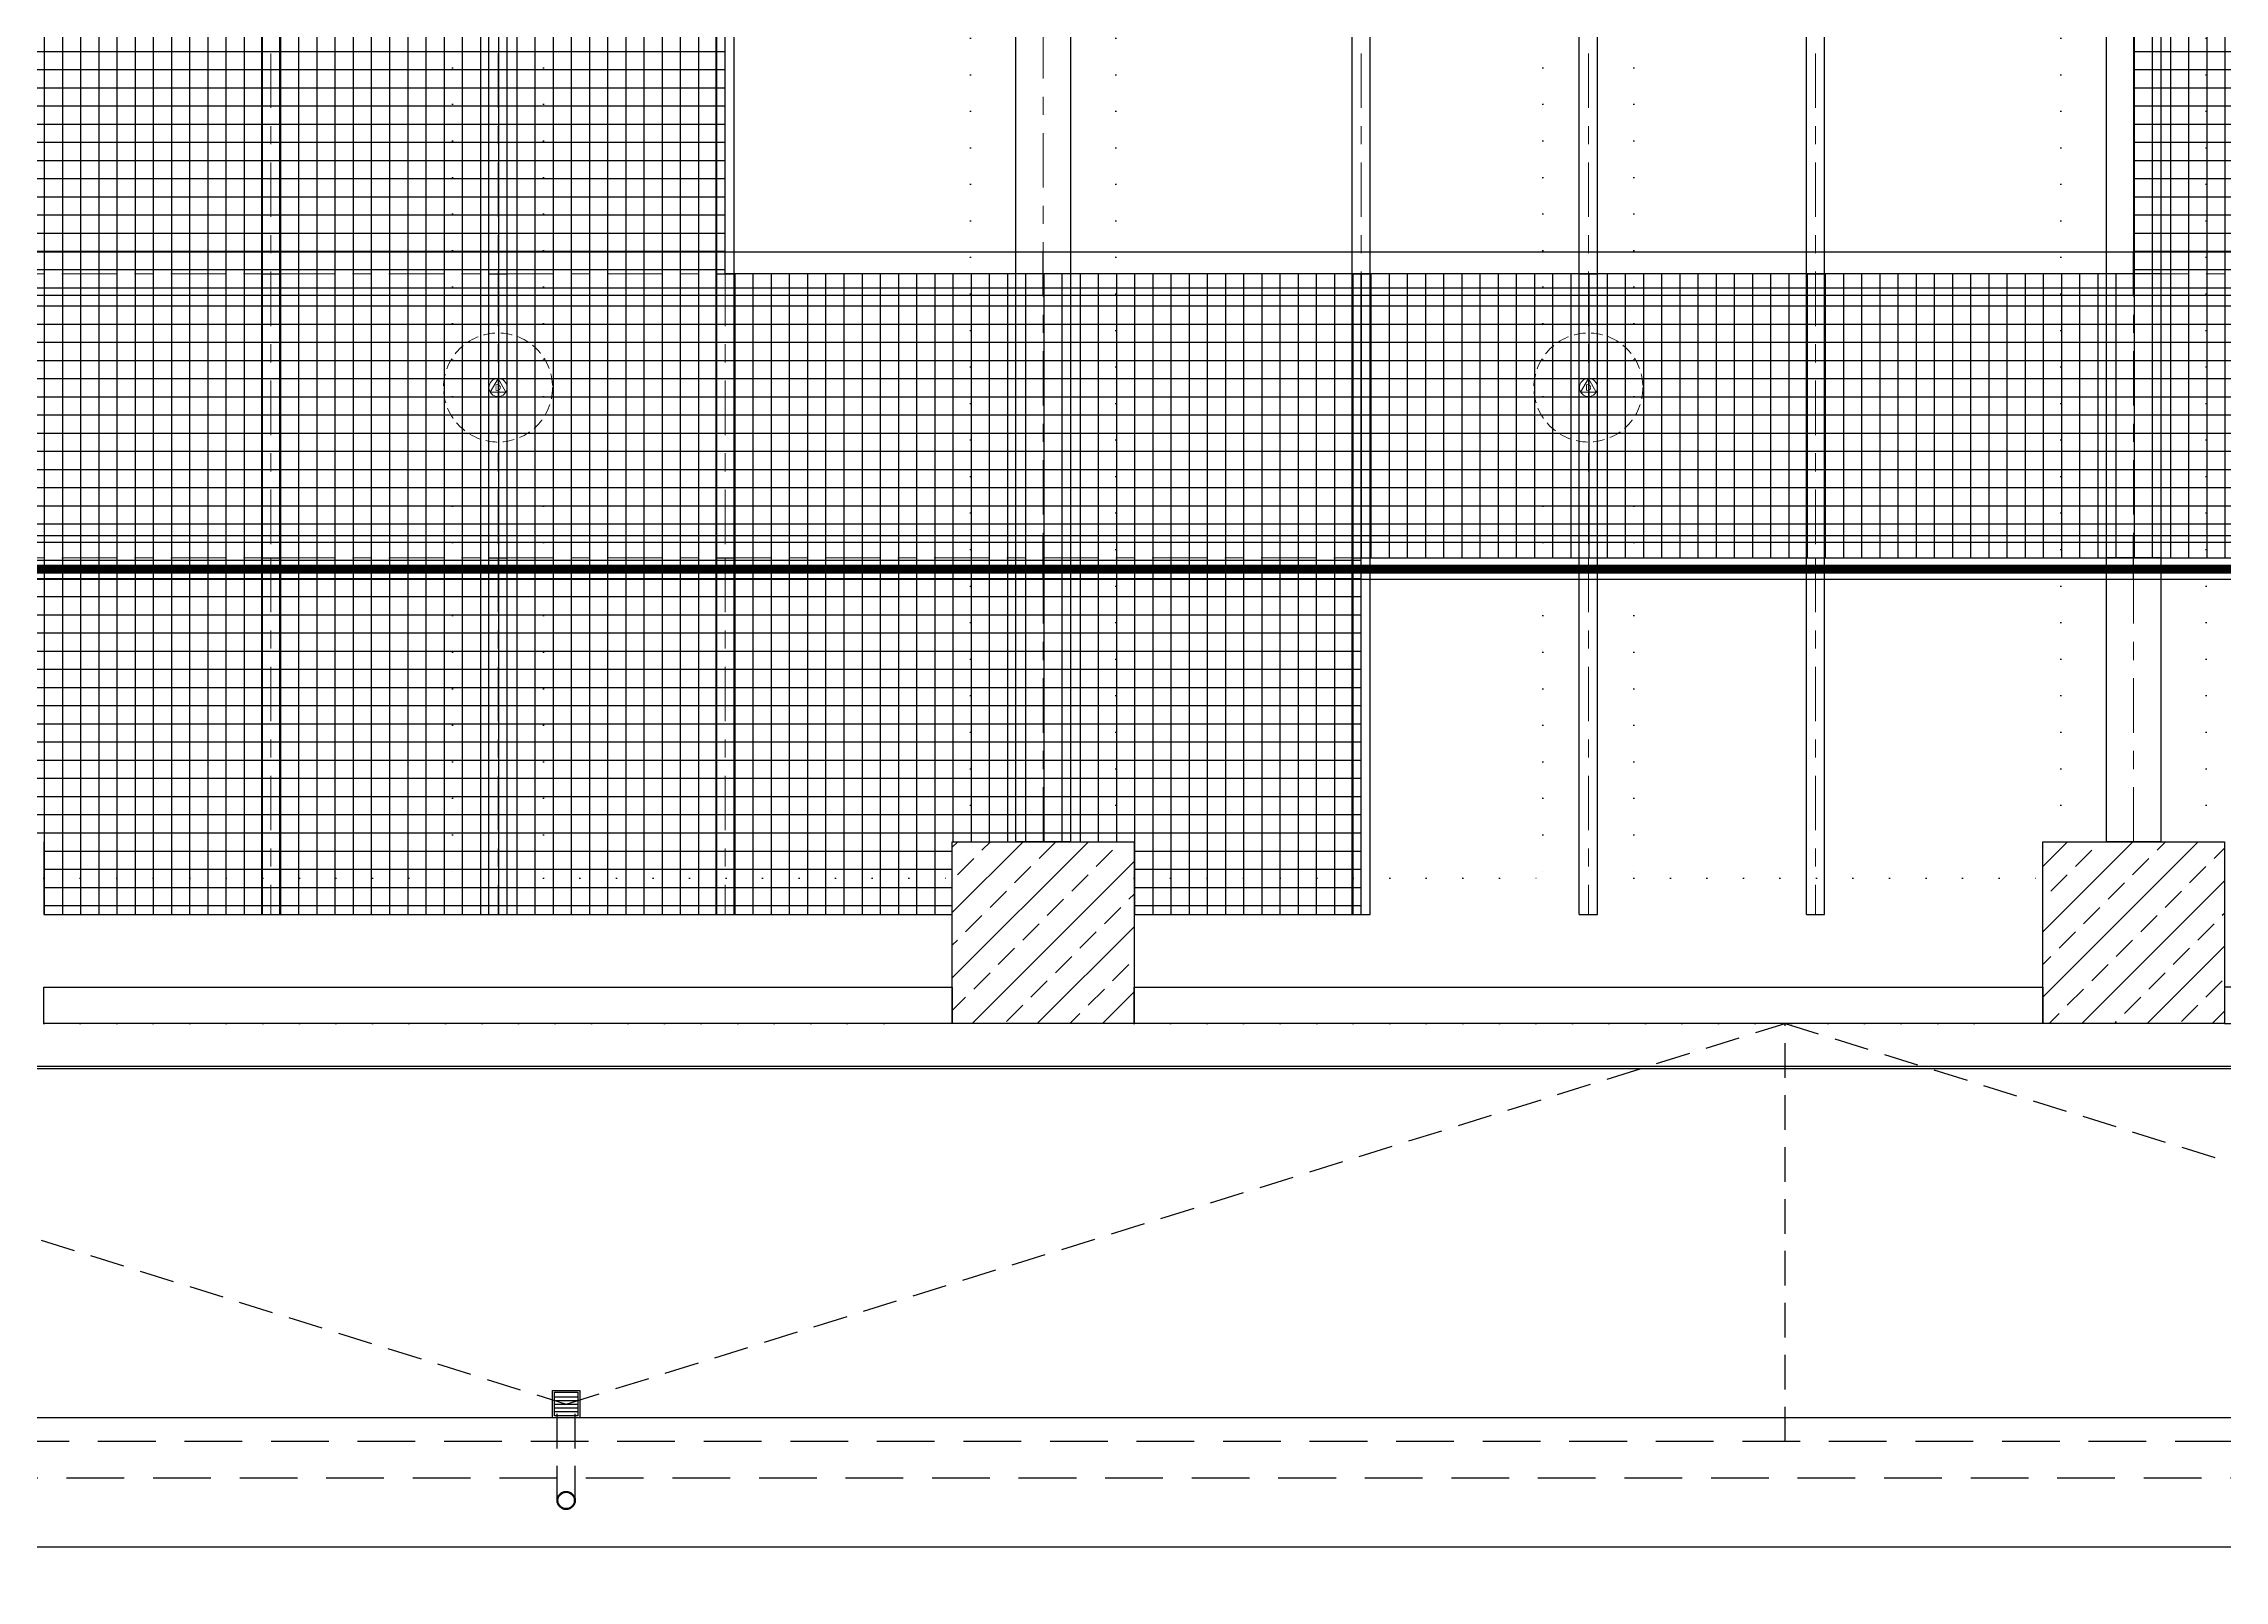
# Model space of a CAD drawing. Header units: centimetres. Extents: x 405564 to 502064, y 46284 to 60634.
# Drawn here: x 448950 to 450150, y 51776 to 52622 of the extents above; entities that cross this region are included whole.
import ezdxf
from ezdxf import colors
from ezdxf.entities.mleader import LeaderData, LeaderLine
from ezdxf.enums import TextEntityAlignment as Align
from ezdxf.math import Vec2, Vec3
from ezdxf.xclip import XClip

# ---------------------------------------------------------------- set-up
doc = ezdxf.new("R2010")
doc.units = ezdxf.units.CM
doc.header["$XCLIPFRAME"] = 0
for name, pattern in [('ACAD_ISO07W100', [3, 0, -3]), ('BORDER', [1.75, 0.5, -0.25, 0.5, -0.25, 0, -0.25]), ('DASHDOT', [25.4, 12.7, -6.35, 0, -6.35]), ('DOT', [0.25, 0, -0.25]), ('HIDDEN', [9.525, 6.35, -3.175]), ('XKITLINE03', [6, 3, -1, 1, -1])]:
    doc.linetypes.add(name, pattern=pattern)
doc.layers.get('0').update_dxf_attribs({"color": 8, "lineweight": 9})
for name, color, linetype, lineweight in [('---___EB_draft00_parselsiniri', 8, 'BORDER', 9), ('0-KRCN-AYDINLATMA-130426', 8, 'Continuous', 9), ('0-KRCN-MİMARİ-220526', 8, 'Continuous', 9), ('OL_Ic', 8, 'Continuous', 9)]:
    doc.layers.add(name, color=color, linetype=linetype, lineweight=lineweight)
for name, color, linetype in [('AS_DOS_TERAS_UST', 8, 'ACAD_ISO07W100'), ('AS_DUV', 8, 'Continuous'), ('AS_DUV_CIMENTO ESASLI PANEL CEPHE KAPLAMASI', 8, 'Continuous'), ('AS_DUV_GAZBETON', 8, 'Continuous'), ('AS_GOR_UZAK2', 8, 'Continuous'), ('AS_PRFL_CELIK', 8, 'Continuous'), ('AS_PRFL_CELIK AKS', 8, 'Continuous'), ('AS_PRFL_CELIK KEDI YOLU', 8, 'Continuous'), ('AS_PRFL_CELIK PLATFORM IZGARA', 8, 'Continuous'), ('AS_PYZ_BINA', 8, 'Continuous'), ('AS_TA_BETONARME', 5, 'Continuous'), ('AS_TA_HIDDEN', 8, 'HIDDEN'), ('AS_TA_TARAMA', 8, 'Continuous'), ('AS_TES_SUZGEC', 171, 'Continuous')]:
    doc.layers.add(name, color=color, linetype=linetype)
doc.styles.add('2', font='arial.ttf', dxfattribs={"width": 0.9, "height": 200})
doc.styles.add('Normal_ITL', font='swissi.ttf')
pattern_1 = [(0, (-443149.746, -16832.563), (0, 10), []), (90, (-443149.746, -16832.563), (-10, 6e-16), [])]
pattern_2 = [(225, (17560.68, -7819.299), (17.96051, -17.96051), []), (225, (17542.72, -7819.299), (17.96051, -17.96051), [12.7, -6.35])]

# ---------------------------------------------------------------- blocks, each defined once
blk = doc.blocks.new('KD')
at = {"layer": '0-KRCN-AYDINLATMA-130426'}
for p, q in [((0, 5), (-4.3, -2.5)), ((4.3, -2.5), (0, 5)), ((4.3, -2.5), (-4.3, -2.5))]:
    blk.add_line(p, q, dxfattribs=at)
at = {"layer": '0-KRCN-AYDINLATMA-130426', "linetype": 'HIDDEN'}
blk.add_circle((0, 0), 30, dxfattribs=at)
at = {"layer": '0-KRCN-AYDINLATMA-130426'}
blk.add_circle((0, 0), 5, dxfattribs=at)
at = {"layer": '0-KRCN-AYDINLATMA-130426', "style": '2'}
blk.add_text('D', height=3.36, dxfattribs=at).set_placement((0, 0), align=Align.MIDDLE_CENTER)
blk = doc.blocks.new('G$C27E741DA')
at = {"layer": '0-KRCN-AYDINLATMA-130426'}
for p in [(11135.7, 5298.5), (11735.7, 5298.5)]:
    blk.add_blockref('KD', p, dxfattribs=at)
blk = doc.blocks.new('PLATFORM IZGARASI VE KEDI YOLU YERLESIMI')
at = {"layer": 'AS_PRFL_CELIK KEDI YOLU', "transparency": 33554687}
h = blk.add_hatch(dxfattribs=at)
h.set_pattern_fill('_USER', color=15, scale=10, double=1, pattern_type=0)
h.set_pattern_definition(pattern_1)
h.paths.add_polyline_path([(7550, -2400), (7500, -2400), (7500, -2300), (7550, -2300), (7550, -1900), (7975, -1900), (7975, -2175), (8100, -2175), (8100, -1900), (8100, -1800), (8100, -1250), (7975, -1250), (7975, -1800), (7125, -1800), (7125, -950), (7250, -950), (7250, -750), (7125, -750), (7125, -800), (6050, -800), (6050, -750), (5924.6, -750), (5924.6, -800), (3050, -800), (3050, -550), (2925, -550), (2925, -800), (1975, -800), (1975, -550), (1850, -550), (1850, -800), (1125, -800), (1125, -900), (1250, -900), (1250, -950), (1375, -950), (1375, -900), (6950, -900), (6950, -1250), (6775, -1250), (6775, -1400), (6950, -1400), (6950, -1700), (7000, -1700), (7000, -1800), (3900, -1800), (3900, -1700), (3950, -1700), (3950, -1550), (3775, -1550), (3775, -1800), (615, -1800), (615, -1900), (1190, -1900), (1190, -1940), (1290, -1940), (1290, -1900), (2450, -1900), (2450, -2175), (1725, -2175), (1725, -2700), (1550, -2700), (1550, -2850), (1850, -2850), (1850, -2275), (2575, -2275), (2575, -1900), (3350, -1900), (3350, -2300), (3400, -2300), (3400, -2400), (3350, -2400), (3350, -3300), (3400, -3300), (3400, -3400), (3350, -3400), (3350, -3556.2), (3525, -3556.2), (3525, -3000), (3650, -3000), (3650, -2850), (3525, -2850), (3525, -1900), (4850, -1900), (4850, -2350), (4725, -2350), (4725, -2545), (4850, -2545), (4850, -2850), (4975, -2850), (4975, -1900), (7375, -1900), (7375, -2350), (7000, -2350), (7000, -2400), (6950, -2400), (6950, -3000), (6775, -3000), (6775, -2850), (6650, -2850), (6650, -3000), (6650, -3150), (6950, -3150), (6950, -3300), (7000, -3300), (7000, -3400), (6950, -3400), (6950, -4337.5), (6525, -4337.5), (6525, -4493.7), (7125, -4493.7), (7125, -3712.5), (7250, -3712.5), (7250, -3556.2), (7125, -3556.2), (7125, -2550), (7375, -2550), (7375, -2700), (7975, -2700), (7975, -3000), (8100, -3000), (8100, -2550), (7550, -2550)])
at = {"layer": 'AS_PRFL_CELIK PLATFORM IZGARA', "transparency": 33554687}
h = blk.add_hatch(dxfattribs=at)
h.set_pattern_fill('_USER', color=256, scale=10, double=1, pattern_type=0)
h.set_pattern_definition(pattern_1)
h.paths.add_polyline_path([(6525, -4337.5), (6175, -4337.5), (6175, -3556.2), (6650, -3556.2), (6650, -3000), (6350, -3000), (6350, -2850), (6775, -2850), (6775, -3000), (6950, -3000), (6950, -2400), (6900, -2400), (6900, -2350), (6775, -2350), (6775, -2550), (4975, -2550), (4975, -2850), (4725, -2850), (4725, -2350), (4600, -2350), (4600, -2400), (4500, -2400), (4500, -2350), (4000, -2350), (4000, -2400), (3900, -2400), (3900, -2350), (3775, -2350), (3775, -2850), (3650, -2850), (3650, -3556.2), (4125, -3556.2), (4125, -4025), (3950, -4025), (3950, -4650), (4000, -4650), (4000, -4690), (4500, -4690), (4500, -4650), (4600, -4650), (4600, -4690), (4725, -4690), (4725, -4025), (5450, -4025), (5450, -4337.5), (4975, -4337.5), (4975, -4690), (5100, -4690), (5100, -4650), (5200, -4650), (5200, -4690), (5700, -4690), (5700, -4650), (5800, -4650), (5800, -4690), (6300, -4690), (6300, -4650), (6400, -4650), (6400, -4690), (6525, -4690)])
h.paths.add_polyline_path([(5925, -3150), (5925, -3400), (5450, -3400), (5450, -3350), (5200, -3350), (5200, -3400), (3900, -3400), (3900, -3300), (3950, -3300), (3950, -3150)], flags=16)
h.paths.add_polyline_path([(6300, -3300), (6400, -3300), (6400, -3400), (6300, -3400)], flags=16)
at = {"layer": 'AS_PRFL_CELIK KEDI YOLU', "color": 4}
blk.add_lwpolyline([(7375, -2350), (7000, -2350), (7000, -2400), (6950, -2400), (6950, -3000), (6775, -3000), (6775, -2850), (6650, -2850), (6650, -3000), (6650, -3150), (6950, -3150), (6950, -3300), (7000, -3300), (7000, -3400), (6950, -3400), (6950, -4337.5), (6525, -4337.5), (6525, -4493.7), (7125, -4493.7)], dxfattribs=at)
at = {"layer": 'AS_PRFL_CELIK PLATFORM IZGARA'}
blk.add_lwpolyline([(5800, -4650), (5800, -4690), (6300, -4690), (6300, -4650), (6400, -4650), (6400, -4690), (6525, -4690), (6525, -4337.5), (6175, -4337.5), (6175, -3556.2), (6650, -3556.2), (6650, -3000)], dxfattribs=at)
blk = doc.blocks.new('OPK-site-surrounding-R01')
at = {"layer": '---___EB_draft00_parselsiniri', "linetype": 'DASHDOT', "ltscale": 5, "const_width": 5, "flags": 128}
blk.add_lwpolyline([(-303.7, 52.5), (22545.3, 391.1), (23723.4, -711), (24047.6, -4450), (-299.9, -4450)], close=True, dxfattribs=at)
blk = doc.blocks.new('catı suzgec tip')
for p, q in [((-6.5, 6.5), (6.5, 6.5)), ((-6.5, -6.5), (-6.5, 6.5)), ((-6.5, 4), (6.5, 4)), ((-6.5, 2), (6.5, 2)), ((-6.5, 0), (6.5, 0)), ((6.5, 6.5), (6.5, -6.5)), ((-6.5, -2), (6.5, -2)), ((-6.5, -4), (6.5, -4)), ((6.5, -6.5), (-6.5, -6.5))]:
    blk.add_line(p, q)
blk.add_lwpolyline([(-7.5, 7.5), (7.5, 7.5), (7.5, -7.5), (-7.5, -7.5)], close=True)
blk = doc.blocks.new('catı yagmur inis tip')
at = {"linetype": 'ByBlock'}
for radius in [5, 4.5]:
    blk.add_circle((0, 0), radius, dxfattribs=at)
blk = doc.blocks.new('A$C48c69b65')
at = {"layer": 'AS_PRFL_CELIK'}
for p, q in [((6335, -4650), (6335, -3400)), ((6365, -3400), (6365, -4650)), ((6935, -3400), (6935, -4650)), ((6965, -3400), (6965, -4650)), ((5920, -4493.7), (5920, -3556.2)), ((5930, -4493.7), (5930, -3556.2)), ((6045, -4493.7), (6045, -3556.2)), ((6055, -4493.7), (6055, -3556.2)), ((6170, -4493.7), (6170, -3556.2)), ((6180, -4493.7), (6180, -3556.2)), ((6520, -4493.7), (6520, -3556.2)), ((6530, -4493.7), (6530, -3556.2)), ((6645, -4493.7), (6645, -3556.2)), ((6655, -4493.7), (6655, -3556.2)), ((6770, -4493.7), (6770, -3556.2)), ((6780, -4493.7), (6780, -3556.2)), ((7535, -4325.5), (950, -4325.5)), ((6350, -4349.5), (6350, -4325.5)), ((6950, -4349.5), (6950, -4325.5)), ((5920, -4337.5), (5930, -4337.5)), ((6045, -4337.5), (6055, -4337.5)), ((6170, -4337.5), (6180, -4337.5)), ((6520, -4337.5), (6530, -4337.5)), ((6645, -4337.5), (6655, -4337.5)), ((6770, -4337.5), (6780, -4337.5)), ((6965, -4337.5), (6935, -4337.5)), ((7535, -4349.5), (950, -4349.5)), ((7535, -4481.7), (950, -4481.7)), ((6350, -4505.7), (6350, -4481.7)), ((6950, -4505.7), (6950, -4481.7)), ((5920, -4690), (5920, -4493.7)), ((5920, -4493.7), (5930, -4493.7)), ((5920, -4493.7), (5930, -4493.7)), ((5930, -4690), (5930, -4493.7)), ((6045, -4690), (6045, -4493.7)), ((6045, -4493.7), (6055, -4493.7)), ((6045, -4493.7), (6055, -4493.7)), ((6055, -4690), (6055, -4493.7)), ((6170, -4690), (6170, -4493.7)), ((6170, -4493.7), (6180, -4493.7)), ((6170, -4493.7), (6180, -4493.7)), ((6180, -4690), (6180, -4493.7)), ((6520, -4690), (6520, -4493.7)), ((6520, -4493.7), (6530, -4493.7)), ((6520, -4493.7), (6530, -4493.7)), ((6530, -4690), (6530, -4493.7)), ((6645, -4690), (6645, -4493.7)), ((6645, -4493.7), (6655, -4493.7)), ((6645, -4493.7), (6655, -4493.7)), ((6655, -4690), (6655, -4493.7)), ((6770, -4690), (6770, -4493.7)), ((6770, -4493.7), (6780, -4493.7)), ((6770, -4493.7), (6780, -4493.7)), ((6780, -4690), (6780, -4493.7)), ((6965, -4493.7), (6935, -4493.7)), ((7535, -4505.7), (950, -4505.7)), ((6365, -4650), (6335, -4650)), ((6342.5, -4650), (6342.5, -4650)), ((6357.5, -4650), (6357.5, -4650)), ((6965, -4650), (6935, -4650)), ((6942.5, -4650), (6942.5, -4650)), ((6957.5, -4650), (6957.5, -4650)), ((5920, -4690), (5930, -4690)), ((6045, -4690), (6055, -4690)), ((6170, -4690), (6180, -4690)), ((6520, -4690), (6530, -4690)), ((6645, -4690), (6655, -4690)), ((6770, -4690), (6780, -4690))]:
    blk.add_line(p, q, dxfattribs=at)
at = {"layer": 'AS_PRFL_CELIK AKS', "linetype": 'XKITLINE03', "lineweight": 0, "ltscale": 10}
for p, q in [((6350, -4650), (6350, -3400)), ((6950, -4650), (6950, -3400)), ((5925, -3556.2), (5925, -4493.7)), ((6050, -3556.2), (6050, -4493.7)), ((6175, -3556.2), (6175, -4493.7)), ((6525, -3556.2), (6525, -4493.7)), ((6650, -3556.2), (6650, -4493.7)), ((6775, -3556.2), (6775, -4493.7)), ((50, -4337.5), (7535, -4337.5)), ((50, -4493.7), (7535, -4493.7)), ((5925, -4493.7), (5925, -4690)), ((6050, -4493.7), (6050, -4690)), ((6175, -4493.7), (6175, -4690)), ((6525, -4493.7), (6525, -4690)), ((6650, -4493.7), (6650, -4690)), ((6775, -4493.7), (6775, -4690))]:
    blk.add_line(p, q, dxfattribs=at)
blk = doc.blocks.new('A$Ca63a641c')
at = {"layer": 'AS_PYZ_BINA'}
ml = blk.add_multileader_mtext('Standard', dxfattribs=at)
ml.set_content('EST boyalı panel çit ve panel çit kapı (AS 51.101)', color=256, style='Normal_ITL')
ml.set_leader_properties()
ml.build(insert=Vec2(0, 0))
ml.multileader.update_dxf_attribs({"dogleg_length": 0.379, "arrow_head_size": 17, "scale": 75})
ctx = ml.context
ctx.base_point, ctx.scale, ctx.char_height, ctx.arrow_head_size, ctx.landing_gap_size, ctx.plane_origin = Vec3(140.5, 464.3), 75, 20, 17, 14.2, Vec3(92.5, 620.1)
notes = []
notes.append((ctx, [(0, (1, 1, 0), (112.1, 464.3), (1, 0), 28.4, [(0, [(68.5, 410)], 0, [])])]))
ctx.mtext.insert, ctx.mtext.width, ctx.mtext.flow_direction = Vec3(154.7, 477.5), 604.563, 5
for ctx, leaders in notes:
    for number, flags, end, landing, length, lines in leaders:
        leader = LeaderData()
        leader.index, (leader.has_last_leader_line, leader.has_dogleg_vector, leader.attachment_direction) = number, flags
        leader.last_leader_point, leader.dogleg_vector, leader.dogleg_length = Vec3(end), Vec3(landing), length
        for number, points, colour, breaks in lines:
            line = LeaderLine()
            line.index, line.vertices, line.color, line.breaks = number, Vec3.list(points), colors.encode_raw_color(colour), breaks
            leader.lines.append(line)
        ctx.leaders.append(leader)
blk = doc.blocks.new('A$C85dec720')
at = {"layer": 'OL_Ic'}
blk.add_blockref('A$Ca63a641c', (5315.08, 5344.25, 28.4), dxfattribs=at)
blk = doc.blocks.new('A$C6A10300A')
at = {"layer": 'AS_DOS_TERAS_UST', "linetype": 'DOT', "ltscale": 80}
for p, q in [((10885.68, -8551.45), (11385.68, -8551.45)), ((11485.68, -8551.45), (11985.68, -8551.45))]:
    blk.add_line(p, q, dxfattribs=at)
at = {"layer": 'AS_DUV_GAZBETON'}
for points in [[(11385.68, -8551.45), (10885.68, -8551.45), (10885.68, -8531.45), (11385.68, -8531.45)], [(11985.68, -8551.45), (11485.68, -8551.45), (11485.68, -8531.45), (11985.68, -8531.45)], [(12585.68, -8531.45), (12085.68, -8531.45), (12085.68, -8551.45), (12585.68, -8551.45)]]:
    blk.add_lwpolyline(points, close=True, dxfattribs=at)
at = {"layer": 'AS_GOR_UZAK2'}
blk.add_lwpolyline([(13160.68, -8768.45), (5160.68, -8768.45), (5160.68, -8839.45), (13160.68, -8839.45)], close=True, dxfattribs=at)
at = {"layer": 'AS_TA_HIDDEN', "ltscale": 5}
blk.add_lwpolyline([(5135.68, -8801.45), (13185.68, -8801.45), (13185.68, -8781.45), (5135.68, -8781.45)], close=True, dxfattribs=at)
at = {"layer": 'AS_TES_SUZGEC', "linetype": 'HIDDEN', "ltscale": 3}
blk.add_line((11844.01, -8781.45), (11844.01, -8551.45), dxfattribs=at)
for points in [[(10502.35, -8551.45), (11173.18, -8760.95), (11844.01, -8551.45)], [(11844.01, -8551.45), (12514.85, -8760.95), (13185.68, -8551.45)], [(11168.18, -8813.95), (11168.18, -8760.95)], [(11178.18, -8813.95), (11178.18, -8760.95)]]:
    blk.add_lwpolyline(points, dxfattribs=at)
at = {"layer": 'AS_DUV'}
ref = blk.add_blockref('A$C85dec720', (28900.96, -17748.98), dxfattribs=dict(at, rotation=105.0255580063709))
XClip(ref).set_block_clipping_path([(6220.3367769278, 6783.7313721173), (4126.4071464743, -1017.0000000052), (7354.8298234051, -1883.5969356479), (9448.7594538586, 5917.1344364745)])
at = {"layer": 'AS_PRFL_CELIK'}
blk.add_blockref('PLATFORM IZGARASI VE KEDI YOLU YERLESIMI', (5085.68, -3801.45), dxfattribs=at)
at = {"layer": 'AS_TES_SUZGEC'}
for name, p in [('catı suzgec tip', (11173.18, -8760.95)), ('catı yagmur inis tip', (11173.18, -8813.95))]:
    blk.add_blockref(name, p, dxfattribs=at)
at = {"layer": 'AS_TA_TARAMA'}
h = blk.add_hatch(dxfattribs=at)
h.set_pattern_fill('ANSI33', color=256, scale=4, angle=180)
h.set_pattern_definition(pattern_2)
h.paths.add_polyline_path([(11385.68, -8451.45), (11485.68, -8451.45), (11485.68, -8551.45), (11385.68, -8551.45)], flags=17)
h = blk.add_hatch(dxfattribs=at)
h.set_pattern_fill('ANSI33', color=256, scale=4, angle=180)
h.set_pattern_definition(pattern_2)
h.paths.add_polyline_path([(11985.68, -8451.45), (12085.68, -8451.45), (12085.68, -8551.45), (11985.68, -8551.45)], flags=17)
at = {"layer": 'AS_DOS_TERAS_UST', "linetype": 'DOT', "ltscale": 80}
for p, q in [((11110.68, -7201.45), (11110.68, -8471.45)), ((11160.68, -7201.45), (11160.68, -8471.45)), ((11395.68, -8451.45), (11395.68, -7201.45)), ((11475.68, -8451.45), (11475.68, -7201.45)), ((11710.68, -7201.45), (11710.68, -8471.45)), ((11760.68, -7201.45), (11760.68, -8471.45)), ((11995.68, -8451.45), (11995.68, -7201.45)), ((12075.68, -8451.45), (12075.68, -7201.45)), ((10885.68, -8471.45), (11110.68, -8471.45)), ((11160.68, -8471.45), (11385.68, -8471.45)), ((11485.68, -8471.45), (11710.68, -8471.45)), ((11760.68, -8471.45), (11985.68, -8471.45))]:
    blk.add_line(p, q, dxfattribs=at)
at = {"layer": 'AS_DUV_CIMENTO ESASLI PANEL CEPHE KAPLAMASI'}
for points in [[(13310.68, -7608.45), (13310.68, -8826.45), (13160.68, -8826.45), (13160.68, -8576.45), (5160.68, -8576.45), (5160.68, -8826.45), (5060.68, -8826.45), (5060.68, -6076.45), (5360.68, -6076.45), (5360.68, -5626.45), (4960.68, -5626.45), (4960.68, -5146.45), (5060.68, -5146.45), (5060.68, -3776.45), (13440.68, -3776.45), (13440.68, -3808.95)], [(13309.43, -7608.45), (13309.43, -8825.2), (13161.93, -8825.2), (13161.93, -8575.2), (5159.43, -8575.2), (5159.43, -8825.2), (5061.93, -8825.2), (5061.93, -6077.7), (5361.93, -6077.7), (5361.93, -5625.2), (4961.93, -5625.2), (4961.93, -5147.7), (5061.93, -5147.7), (5061.93, -3777.7), (13439.43, -3777.7), (13439.43, -3808.95)]]:
    blk.add_lwpolyline(points, dxfattribs=at)
at = {"layer": 'AS_TA_BETONARME'}
for points in [[(11385.68, -8451.45), (11485.68, -8451.45), (11485.68, -8551.45), (11385.68, -8551.45)], [(11985.68, -8451.45), (12085.68, -8451.45), (12085.68, -8551.45), (11985.68, -8551.45)]]:
    blk.add_lwpolyline(points, close=True, dxfattribs=at)
ref = blk.add_blockref('OPK-site-surrounding-R01', (5135.68, -3851.45))
XClip(ref).set_block_clipping_path([(-5135.679684336, -9648.5463532069), (26364.320315664, 3851.4536467931)])
blk.add_blockref('A$C48c69b65', (5085.68, -3801.45))

msp = doc.modelspace()

# ---------------------------------------------------------------- block references
at = {"layer": '0-KRCN-AYDINLATMA-130426'}
msp.add_blockref('G$C27E741DA', (438064.1, 47134), dxfattribs=at)

# ---------------------------------------------------------------- next in the draw order: block references
at = {"layer": '0-KRCN-MİMARİ-220526'}
msp.add_blockref('A$C6A10300A', (438064.1, 60634), dxfattribs=at)

doc.saveas('drawing.dxf')
